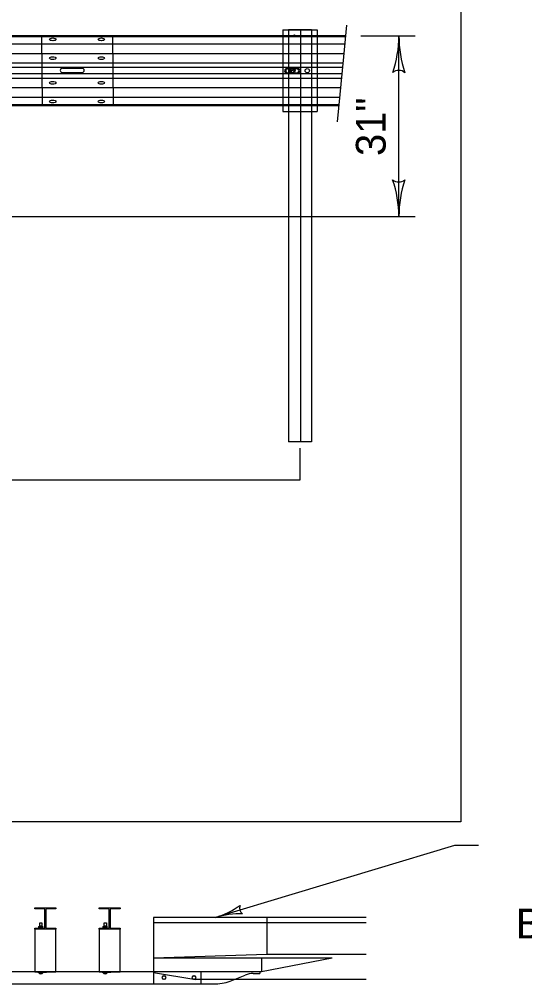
# Model space of a CAD drawing. Extents: x 503 to 668, y 143 to 243.
# Drawn here: x 632.03 to 643.92, y 193.38 to 216.05 of the extents above; entities that cross this region are included whole.
import ezdxf

# ---------------------------------------------------------------- set-up
doc = ezdxf.new("R2010")
doc.units = 0
for name, color, linetype in [('Level 1', 7, 'Continuous'), ('Level 2', 7, 'Continuous'), ('R_PL_GRAILLT_PR', 7, 'Continuous'), ('R_TS_DIM_PR', 7, 'Continuous'), ('R_XS_MB_PR', 7, 'Continuous')]:
    doc.layers.add(name, color=color, linetype=linetype)

msp = doc.modelspace()

# ---------------------------------------------------------------- linework, layer by layer
at = {"layer": 'Level 1'}
for centre, radius, start, end in [((638.248, 215.672), 2.712, 341.1077, 359.7544), ((643.673, 215.649), 2.712, 179.7605, 198.4293), ((643.673, 215.649), 2.712, 179.7483, 179.7605), ((640.956, 214.629), 0.217, 48.5351, 130.6518), ((640.955, 212.44), 0.217, 229.0855, 311.2022), ((638.248, 211.394), 2.712, 0.3109, 18.9796), ((643.673, 211.423), 2.712, 161.658, 180.3047), ((638.248, 211.394), 2.712, 0.2986, 0.3109), ((636.08, 196.825), 1.971, 286.8259, 305.4947), ((637.368, 195.155), 0.158, 155.6005, 237.7172), ((637.221, 193.051), 1.971, 88.1731, 106.8198), ((636.08, 196.825), 1.971, 286.8137, 286.8259)]:
    msp.add_arc(centre, radius, start, end, dxfattribs=at)
at = {"layer": 'Level 2'}
for p, q in [((638.233, 215.795), (638.233, 213.879)), ((638.233, 215.795), (639.04, 215.795)), ((638.905, 215.795), (638.367, 215.795)), ((638.367, 215.795), (638.367, 206.115)), ((638.648, 215.795), (638.648, 206.115)), ((638.905, 215.795), (638.905, 206.115)), ((639.04, 215.795), (639.04, 213.879)), ((639.73, 215.911), (639.657, 215.164)), ((639.705, 215.661), (614.067, 215.661)), ((639.703, 215.637), (614.067, 215.637)), ((632.577, 214.014), (632.563, 215.661)), ((634.246, 214.021), (634.233, 215.668)), ((639.686, 215.464), (614.067, 215.464)), ((639.664, 215.236), (614.067, 215.236)), ((639.657, 215.164), (639.508, 213.637)), ((639.642, 215.016), (614.067, 215.016)), ((639.632, 214.913), (614.067, 214.913)), ((633.049, 214.896), (633.284, 214.896)), ((633.275, 214.896), (633.51, 214.896)), ((638.323, 214.887), (638.441, 214.837)), ((638.351, 214.888), (638.586, 214.888)), ((638.558, 214.887), (638.441, 214.837)), ((639.618, 214.762), (614.067, 214.762)), ((633.049, 214.795), (633.51, 214.795)), ((638.351, 214.787), (638.586, 214.787)), ((639.608, 214.658), (614.067, 214.658)), ((639.586, 214.439), (614.067, 214.439)), ((639.564, 214.21), (614.067, 214.21)), ((634.245, 214.216), (634.245, 214.213)), ((639.547, 214.037), (614.067, 214.037)), ((639.545, 214.014), (614.067, 214.014)), ((638.233, 213.879), (639.04, 213.879)), ((588.221, 211.409), (640.923, 211.409)), ((588.221, 211.409), (641.341, 211.409)), ((638.905, 206.115), (638.367, 206.115)), ((642.27, 196.624), (636.651, 194.938)), ((642.829, 196.624), (642.27, 196.624)), ((635.186, 194.938), (635.186, 193.66)), ((640.186, 194.938), (635.186, 194.938)), ((640.186, 194.813), (635.186, 194.813)), ((637.853, 194.938), (637.853, 194.063)), ((637.853, 194.063), (635.186, 193.979)), ((640.186, 194.063), (637.853, 194.063)), ((635.186, 193.66), (635.186, 193.379)), ((635.186, 193.646), (636.186, 193.48)), ((637.097, 193.48), (636.186, 193.48)), ((640.186, 193.48), (637.097, 193.48))]:
    msp.add_line(p, q, dxfattribs=at)
msp.add_lwpolyline([(586.691, 227.752), (642.413, 227.752), (642.413, 197.181), (586.691, 197.181)], close=True, dxfattribs=at)
for points in [[(638.558, 214.887), (638.323, 214.887)], [(638.323, 214.787), (638.558, 214.787)]]:
    msp.add_lwpolyline(points, dxfattribs=at)
for centre, radius in [((638.502, 215.661), 0.0168), ((638.441, 214.837), 0.0504), ((638.468, 214.837), 0.0504), ((638.804, 214.837), 0.0504)]:
    msp.add_circle(centre, radius, dxfattribs=at)
for centre, start, end in [((633.049, 214.845), 90, 180), ((633.51, 214.845), 0, 90), ((638.351, 214.838), 90, 180), ((638.586, 214.838), 0, 90), ((633.049, 214.845), 180, 270), ((633.51, 214.845), 270, 360), ((638.351, 214.838), 180, 270), ((638.586, 214.838), 270, 360)]:
    msp.add_arc(centre, 0.0504, start, end, dxfattribs=at)
for centre, major_axis, ratio in [((632.821, 215.575), (-0.0756, 0), 0.44), ((633.964, 215.575), (-0.0756, 0), 0.44), ((632.821, 215.134), (-0.0756, 0), 0.44), ((633.964, 215.134), (-0.0756, 0), 0.44), ((638.441, 214.837), (0, 0.0546), 0.999956), ((632.821, 214.554), (-0.0756, 0), 0.44), ((633.964, 214.554), (-0.0756, 0), 0.44), ((632.821, 214.114), (-0.0756, 0), 0.44), ((633.964, 214.114), (-0.0756, 0), 0.44)]:
    msp.add_ellipse(centre, major_axis=major_axis, ratio=ratio, dxfattribs=at)
for centre, start_param, end_param in [((638.323, 214.837), 1.570796, 4.712389), ((638.558, 214.837), 4.712389, 7.853982)]:
    msp.add_ellipse(centre, major_axis=(0.0504, 0), ratio=0.994924, start_param=start_param, end_param=end_param, dxfattribs=at)
at = {"layer": 'R_PL_GRAILLT_PR'}
for p, q in [((632.396, 195.139), (632.396, 195.16)), ((632.396, 195.16), (632.896, 195.16)), ((632.616, 195.139), (632.396, 195.139)), ((632.636, 195.118), (632.636, 195.119)), ((632.636, 194.704), (632.636, 195.118)), ((632.636, 194.781), (632.636, 195.041)), ((632.656, 195.119), (632.656, 195.118)), ((632.656, 195.118), (632.656, 194.704)), ((632.656, 195.041), (632.656, 194.781)), ((632.896, 195.139), (632.676, 195.139)), ((632.896, 195.16), (632.896, 195.139)), ((633.909, 195.139), (633.909, 195.16)), ((633.909, 195.16), (634.408, 195.16)), ((634.128, 195.139), (633.909, 195.139)), ((634.148, 194.781), (634.148, 195.041)), ((634.149, 195.118), (634.149, 195.119)), ((634.149, 194.704), (634.149, 195.118)), ((634.168, 195.119), (634.168, 195.118)), ((634.168, 195.118), (634.168, 194.704)), ((634.169, 195.041), (634.169, 194.781)), ((634.408, 195.139), (634.189, 195.139)), ((634.408, 195.16), (634.408, 195.139)), ((632.497, 194.692), (632.497, 194.724)), ((632.508, 194.73), (632.503, 194.73)), ((632.542, 194.73), (632.508, 194.73)), ((632.516, 194.808), (632.568, 194.808)), ((632.519, 194.689), (632.519, 194.724)), ((632.52, 194.727), (632.542, 194.727)), ((632.576, 194.73), (632.542, 194.73)), ((632.542, 194.727), (632.564, 194.727)), ((632.564, 194.688), (632.564, 194.724)), ((632.581, 194.73), (632.576, 194.73)), ((632.587, 194.688), (632.587, 194.724)), ((634.009, 194.692), (634.009, 194.724)), ((634.021, 194.73), (634.015, 194.73)), ((634.054, 194.73), (634.021, 194.73)), ((634.028, 194.808), (634.081, 194.808)), ((634.032, 194.727), (634.054, 194.727)), ((634.032, 194.689), (634.032, 194.724)), ((634.088, 194.73), (634.054, 194.73)), ((634.054, 194.727), (634.077, 194.727)), ((634.077, 194.688), (634.077, 194.724)), ((634.094, 194.73), (634.088, 194.73)), ((634.1, 194.688), (634.1, 194.724)), ((632.396, 194.683), (632.41, 194.683)), ((632.396, 194.661), (632.396, 194.683)), ((632.396, 194.661), (632.396, 193.661)), ((632.401, 194.661), (632.396, 194.661)), ((632.401, 194.661), (632.396, 194.661)), ((632.537, 194.661), (632.401, 194.661)), ((632.41, 194.683), (632.528, 194.683)), ((632.497, 194.688), (632.497, 194.692)), ((632.542, 194.683), (632.516, 194.683)), ((632.519, 194.688), (632.519, 194.689)), ((632.564, 194.686), (632.52, 194.686)), ((632.528, 194.683), (632.616, 194.683)), ((632.755, 194.661), (632.537, 194.661)), ((632.568, 194.683), (632.542, 194.683)), ((632.676, 194.683), (632.765, 194.683)), ((632.891, 194.661), (632.755, 194.661)), ((632.896, 194.661), (632.755, 194.661)), ((632.765, 194.683), (632.882, 194.683)), ((632.882, 194.683), (632.896, 194.683)), ((632.896, 194.661), (632.891, 194.661)), ((632.896, 194.661), (632.891, 194.661)), ((632.896, 194.683), (632.896, 194.661)), ((632.896, 193.661), (632.896, 194.661)), ((633.909, 194.683), (633.923, 194.683)), ((633.909, 194.661), (633.909, 194.683)), ((633.909, 194.661), (633.909, 193.661)), ((633.914, 194.661), (633.909, 194.661)), ((633.914, 194.661), (633.909, 194.661)), ((634.049, 194.661), (633.914, 194.661)), ((633.923, 194.683), (634.04, 194.683)), ((634.009, 194.688), (634.009, 194.692)), ((634.054, 194.683), (634.028, 194.683)), ((634.032, 194.688), (634.032, 194.689)), ((634.077, 194.686), (634.032, 194.686)), ((634.04, 194.683), (634.128, 194.683)), ((634.268, 194.661), (634.049, 194.661)), ((634.081, 194.683), (634.054, 194.683)), ((634.189, 194.683), (634.277, 194.683)), ((634.403, 194.661), (634.268, 194.661)), ((634.409, 194.661), (634.268, 194.661)), ((634.277, 194.683), (634.394, 194.683)), ((634.394, 194.683), (634.408, 194.683)), ((634.409, 194.661), (634.403, 194.661)), ((634.408, 194.661), (634.403, 194.661)), ((634.408, 194.683), (634.408, 194.661)), ((634.409, 193.661), (634.409, 194.661)), ((635.186, 193.661), (626.73, 193.661)), ((632.396, 193.661), (632.896, 193.661)), ((632.677, 193.659), (632.469, 193.659)), ((632.469, 193.65), (632.677, 193.65)), ((632.495, 193.642), (632.495, 193.641)), ((632.495, 193.642), (632.589, 193.642)), ((632.495, 193.641), (632.495, 193.634)), ((632.542, 193.66), (632.5, 193.66)), ((632.516, 193.66), (632.516, 193.661)), ((632.584, 193.66), (632.542, 193.66)), ((632.568, 193.66), (632.568, 193.661)), ((632.589, 193.641), (632.589, 193.642)), ((632.589, 193.634), (632.589, 193.641)), ((632.646, 193.659), (632.646, 193.65)), ((633.909, 193.661), (634.409, 193.661)), ((634.19, 193.659), (633.982, 193.659)), ((633.982, 193.65), (634.19, 193.65)), ((634.008, 193.642), (634.008, 193.641)), ((634.008, 193.642), (634.101, 193.642)), ((634.008, 193.641), (634.008, 193.634)), ((634.054, 193.66), (634.013, 193.66)), ((634.028, 193.66), (634.028, 193.661)), ((634.096, 193.66), (634.054, 193.66)), ((634.081, 193.66), (634.081, 193.661)), ((634.101, 193.641), (634.101, 193.642)), ((634.101, 193.634), (634.101, 193.641)), ((634.159, 193.659), (634.159, 193.65)), ((636.311, 193.379), (636.308, 193.66)), ((637.035, 193.454), (637.345, 193.581)), ((637.535, 193.619), (637.686, 193.619)), ((637.686, 193.66), (637.686, 193.619)), ((622.802, 193.379), (636.311, 193.379)), ((635.186, 193.379), (636.655, 193.379))]:
    msp.add_line(p, q, dxfattribs=at)
for points in [[(635.428, 193.564), (635.447, 193.564)], [(635.447, 193.485), (635.428, 193.485)], [(636.133, 193.564), (636.152, 193.564)], [(636.152, 193.485), (636.133, 193.485)]]:
    msp.add_lwpolyline(points, dxfattribs=at)
for centre, radius, start, end in [((632.616, 195.118), 0.0208, 3.4364, 89.9994), ((632.676, 195.118), 0.0208, 89.992, 176.5636), ((634.128, 195.118), 0.0208, 3.4364, 89.9994), ((634.189, 195.118), 0.0208, 89.992, 176.5636), ((632.616, 194.704), 0.0208, 270.0008, 0.0032), ((632.676, 194.704), 0.0208, 179.9968, 270.0078), ((634.128, 194.704), 0.0208, 270.0008, 0.0032), ((634.189, 194.704), 0.0208, 179.9968, 270.0078), ((632.542, 193.681), 0.0663, 225.0425, 314.9575), ((634.054, 193.681), 0.0663, 225.0425, 314.9575), ((637.535, 193.119), 0.5, 90, 112.3287), ((635.428, 193.524), 0.0392, 90.0005, 270.0005), ((635.447, 193.524), 0.0392, 270.0005, 90.0005), ((636.133, 193.524), 0.0392, 90.0005, 270.0005), ((636.152, 193.524), 0.0392, 270.0005, 90.0005), ((636.655, 194.379), 1, 270, 292.3287)]:
    msp.add_arc(centre, radius, start, end, dxfattribs=at)
for points, degree in [([(632.511, 195.139), (632.511, 195.16)], 1), ([(632.573, 195.16), (632.573, 195.139)], 1), ([(632.636, 194.942), (632.656, 194.942)], 1), ([(634.023, 195.139), (634.023, 195.16)], 1), ([(634.086, 195.16), (634.086, 195.139)], 1), ([(634.149, 194.942), (634.168, 194.942)], 1), ([(632.497, 194.724), (632.498, 194.726), (632.502, 194.728), (632.506, 194.73), (632.508, 194.73), (632.508, 194.73)], 3), ([(632.497, 194.724), (632.503, 194.73)], 1), ([(632.508, 194.73), (632.507, 194.729)], 1), ([(632.508, 194.73), (632.51, 194.729), (632.513, 194.729), (632.517, 194.726), (632.519, 194.725), (632.519, 194.724)], 3), ([(632.516, 194.73), (632.516, 194.808)], 1), ([(632.52, 194.727), (632.516, 194.73)], 1), ([(632.542, 194.73), (632.541, 194.73), (632.538, 194.729), (632.532, 194.729), (632.525, 194.727), (632.521, 194.725), (632.519, 194.724)], 3), ([(632.52, 194.686), (632.52, 194.727)], 1), ([(632.564, 194.724), (632.563, 194.725), (632.558, 194.727), (632.55, 194.729), (632.545, 194.729), (632.542, 194.73)], 3), ([(632.564, 194.724), (632.566, 194.726), (632.569, 194.728), (632.574, 194.73), (632.576, 194.73), (632.576, 194.73)], 3), ([(632.568, 194.73), (632.564, 194.727)], 1), ([(632.564, 194.727), (632.564, 194.686)], 1), ([(632.568, 194.808), (632.568, 194.73)], 1), ([(632.576, 194.73), (632.577, 194.729), (632.581, 194.729), (632.584, 194.726), (632.586, 194.725), (632.587, 194.724)], 3), ([(632.581, 194.73), (632.587, 194.724)], 1), ([(632.656, 194.88), (632.636, 194.88)], 1), ([(634.009, 194.724), (634.011, 194.726), (634.014, 194.728), (634.019, 194.73), (634.021, 194.73), (634.021, 194.73)], 3), ([(634.009, 194.724), (634.015, 194.73)], 1), ([(634.021, 194.73), (634.02, 194.729)], 1), ([(634.021, 194.73), (634.022, 194.729), (634.026, 194.729), (634.029, 194.726), (634.031, 194.725), (634.032, 194.724)], 3), ([(634.028, 194.73), (634.028, 194.808)], 1), ([(634.032, 194.727), (634.028, 194.73)], 1), ([(634.054, 194.73), (634.054, 194.73), (634.051, 194.729), (634.044, 194.729), (634.037, 194.727), (634.033, 194.725), (634.032, 194.724)], 3), ([(634.032, 194.686), (634.032, 194.727)], 1), ([(634.077, 194.724), (634.075, 194.725), (634.071, 194.727), (634.063, 194.729), (634.057, 194.729), (634.054, 194.73)], 3), ([(634.077, 194.724), (634.079, 194.726), (634.082, 194.728), (634.086, 194.73), (634.088, 194.73), (634.088, 194.73)], 3), ([(634.081, 194.73), (634.077, 194.727)], 1), ([(634.077, 194.727), (634.077, 194.686)], 1), ([(634.081, 194.808), (634.081, 194.73)], 1), ([(634.088, 194.73), (634.09, 194.729), (634.093, 194.729), (634.097, 194.726), (634.099, 194.725), (634.1, 194.724)], 3), ([(634.094, 194.73), (634.1, 194.724)], 1), ([(634.168, 194.88), (634.149, 194.88)], 1), ([(632.503, 194.683), (632.497, 194.688)], 1), ([(632.497, 194.688), (632.498, 194.687), (632.502, 194.684), (632.506, 194.683), (632.508, 194.683), (632.508, 194.683)], 3), ([(632.508, 194.683), (632.51, 194.683), (632.513, 194.684), (632.517, 194.686), (632.519, 194.688), (632.519, 194.688)], 3), ([(632.511, 194.661), (632.511, 194.683)], 1), ([(632.516, 194.683), (632.52, 194.686)], 1), ([(632.516, 194.683), (632.516, 194.683)], 1), ([(632.542, 194.683), (632.541, 194.683), (632.538, 194.683), (632.532, 194.684), (632.525, 194.686), (632.521, 194.688), (632.519, 194.688)], 3), ([(632.564, 194.688), (632.563, 194.687), (632.558, 194.686), (632.55, 194.683), (632.545, 194.683), (632.542, 194.683)], 3), ([(632.564, 194.688), (632.566, 194.687), (632.569, 194.684), (632.574, 194.683), (632.576, 194.683), (632.576, 194.683)], 3), ([(632.564, 194.686), (632.568, 194.683)], 1), ([(632.568, 194.683), (632.568, 194.683)], 1), ([(632.573, 194.683), (632.573, 194.661)], 1), ([(632.576, 194.683), (632.577, 194.683), (632.581, 194.684), (632.584, 194.686), (632.586, 194.688), (632.587, 194.688)], 3), ([(632.587, 194.688), (632.581, 194.683)], 1), ([(634.015, 194.683), (634.009, 194.688)], 1), ([(634.009, 194.688), (634.011, 194.687), (634.014, 194.684), (634.019, 194.683), (634.021, 194.683), (634.021, 194.683)], 3), ([(634.021, 194.683), (634.022, 194.683), (634.026, 194.684), (634.029, 194.686), (634.031, 194.688), (634.032, 194.688)], 3), ([(634.023, 194.661), (634.023, 194.683)], 1), ([(634.028, 194.683), (634.032, 194.686)], 1), ([(634.028, 194.683), (634.028, 194.683)], 1), ([(634.054, 194.683), (634.054, 194.683), (634.051, 194.683), (634.044, 194.684), (634.037, 194.686), (634.033, 194.688), (634.032, 194.688)], 3), ([(634.077, 194.688), (634.075, 194.687), (634.071, 194.686), (634.063, 194.683), (634.057, 194.683), (634.054, 194.683)], 3), ([(634.077, 194.688), (634.079, 194.687), (634.082, 194.684), (634.086, 194.683), (634.088, 194.683), (634.088, 194.683)], 3), ([(634.077, 194.686), (634.081, 194.683)], 1), ([(634.081, 194.683), (634.081, 194.683)], 1), ([(634.086, 194.683), (634.086, 194.661)], 1), ([(634.088, 194.683), (634.09, 194.683), (634.093, 194.684), (634.097, 194.686), (634.099, 194.688), (634.1, 194.688)], 3), ([(634.1, 194.688), (634.094, 194.683)], 1), ([(632.469, 193.65), (632.469, 193.659)], 1), ([(632.5, 193.642), (632.5, 193.66)], 1), ([(632.542, 193.644), (632.542, 193.644), (632.539, 193.643), (632.534, 193.642), (632.528, 193.642), (632.527, 193.642)], 3), ([(632.557, 193.642), (632.555, 193.642), (632.55, 193.642), (632.545, 193.643), (632.542, 193.644), (632.542, 193.644)], 3), ([(632.584, 193.66), (632.584, 193.642)], 1), ([(632.677, 193.659), (632.677, 193.65)], 1), ([(633.982, 193.65), (633.982, 193.659)], 1), ([(634.013, 193.642), (634.013, 193.66)], 1), ([(634.054, 193.644), (634.054, 193.644), (634.051, 193.643), (634.046, 193.642), (634.041, 193.642), (634.039, 193.642)], 3), ([(634.07, 193.642), (634.068, 193.642), (634.063, 193.642), (634.058, 193.643), (634.054, 193.644), (634.054, 193.644)], 3), ([(634.096, 193.66), (634.096, 193.642)], 1), ([(634.19, 193.659), (634.19, 193.65)], 1)]:
    msp.add_open_spline(points, degree=degree, dxfattribs=at)
at = {"layer": 'R_TS_DIM_PR'}
for p, q in [((640.065, 215.661), (641.341, 215.661)), ((640.96, 211.409), (640.96, 215.661)), ((638.636, 205.226), (638.636, 205.964)), ((613.427, 205.226), (638.636, 205.226))]:
    msp.add_line(p, q, dxfattribs=at)
at = {"layer": 'R_XS_MB_PR'}
for p, q in [((635.186, 193.978), (635.186, 193.66)), ((639.394, 193.978), (635.186, 193.978)), ((639.394, 193.978), (637.728, 193.66)), ((637.728, 193.978), (637.728, 193.66)), ((637.728, 193.66), (635.186, 193.66)), ((637.728, 193.66), (636.061, 193.66))]:
    msp.add_line(p, q, dxfattribs=at)

# ---------------------------------------------------------------- texts
at = {"layer": 'R_TS_DIM_PR'}
msp.add_text('31"', height=0.7, rotation=90, dxfattribs=at).set_placement((640.648, 212.834))
msp.add_text('BARRIER', height=0.7, dxfattribs=at).set_placement((643.71, 194.443))

doc.saveas('drawing.dxf')
